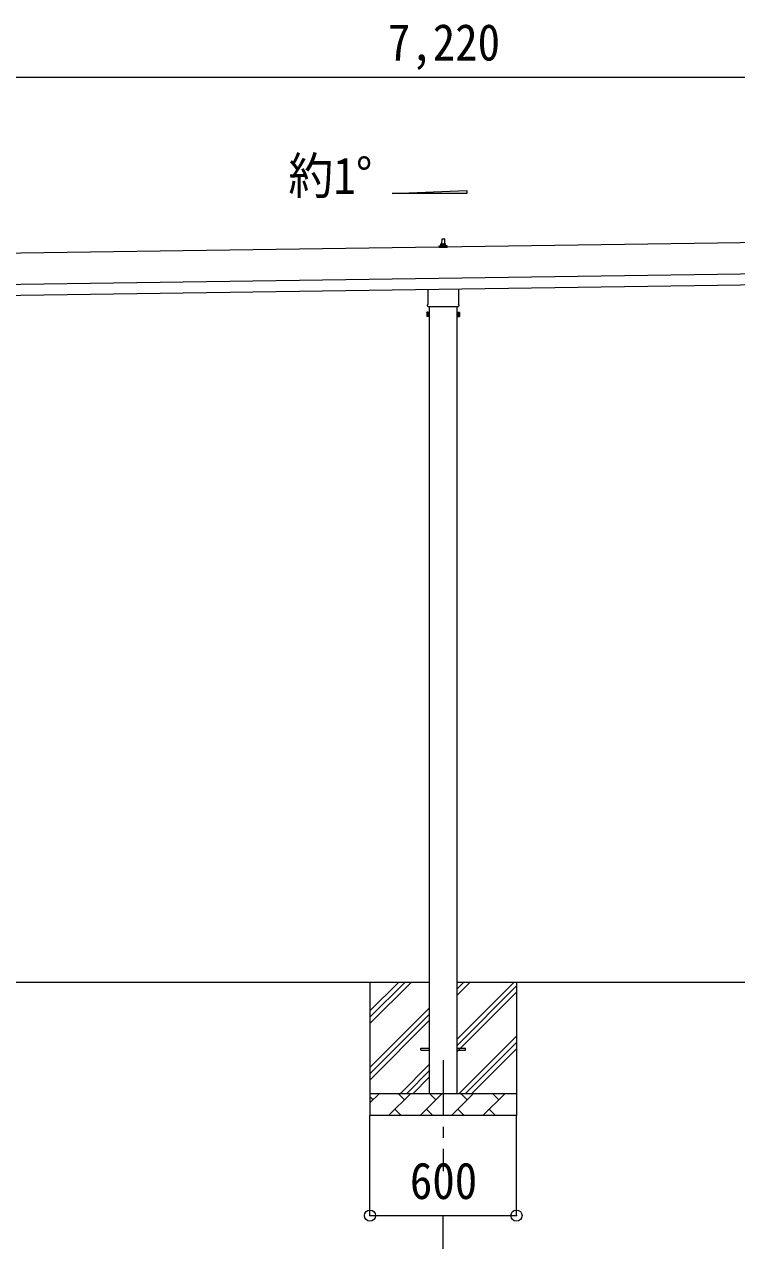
# Model space of a CAD drawing. Units: millimetres at full size, sheet at 1:50; details may follow other scales. Extents: x -14053 to 14053, y -9700 to 9700.
# Drawn here: x 721 to 3929, y -6364 to -885 of the extents above; entities that cross this region are included whole.
import ezdxf
from ezdxf.enums import TextEntityAlignment as Align

# ---------------------------------------------------------------- set-up
doc = ezdxf.new("R2010")
doc.units = ezdxf.units.MM
doc.header["$LTSCALE"] = 50
doc.header["$PDMODE"] = 32
doc.header["$PDSIZE"] = 50
doc.linetypes.add('CHAIN1', pattern=[8, 5, -1, 1, -1])
for name, color, linetype, lineweight in [('0-0_0', 7, 'Continuous', 9), ('0-1_Defpoints', 4, 'Continuous', 9), ('0-5_ELV2', 4, 'Continuous', 9), ('0-6_PARTS1', 6, 'Continuous', 9)]:
    doc.layers.add(name, color=color, linetype=linetype, lineweight=lineweight)
doc.styles.add('ＭＳ ゴシック', font='')
doc.styles.get('ＭＳ ゴシック').set_extended_font_data('MS Gothic')

msp = doc.modelspace()

# ---------------------------------------------------------------- linework, layer by layer
at = {"layer": '0-0_0'}
for p, q in [((2545.37, -5200.76), (-529.63, -5200.76)), ((2277.87, -5200.76), (2277.87, -5800.76)), ((2277.87, -5385.81), (2462.93, -5200.76)), ((2277.87, -5357.53), (2434.64, -5200.76)), ((2277.87, -5329.24), (2406.36, -5200.76)), ((2670.37, -5455.86), (2925.47, -5200.76)), ((2670.37, -5257.87), (2727.48, -5200.76)), ((2670.37, -5229.58), (2699.2, -5200.76)), ((5745.37, -5200.76), (2670.37, -5200.76)), ((2937.87, -5200.76), (2937.87, -5800.76)), ((2670.37, -5484.14), (2937.87, -5216.64)), ((2670.37, -5512.43), (2937.87, -5244.93)), ((2277.87, -5583.8), (2545.37, -5316.3)), ((2277.87, -5612.08), (2545.37, -5344.58)), ((2277.87, -5640.37), (2545.37, -5372.87)), ((2680.03, -5700.76), (2937.87, -5442.92)), ((2708.32, -5700.76), (2937.87, -5471.2)), ((2736.6, -5700.76), (2937.87, -5499.48)), ((2415.47, -5700.76), (2545.37, -5570.86)), ((2443.76, -5700.76), (2545.37, -5599.14)), ((2472.04, -5700.76), (2545.37, -5627.43)), ((2934.59, -5700.76), (2937.87, -5697.47)), ((2277.87, -5700.76), (2937.87, -5700.76)), ((2277.87, -5743.65), (2320.77, -5700.76)), ((2292.21, -5729.31), (2277.87, -5714.97)), ((2362.19, -5800.76), (2462.19, -5700.76)), ((2433.64, -5729.31), (2405.08, -5700.76)), ((2503.61, -5800.76), (2603.61, -5700.76)), ((2575.06, -5729.31), (2546.5, -5700.76)), ((2645.03, -5800.76), (2745.03, -5700.76)), ((2716.48, -5729.31), (2687.93, -5700.76)), ((2786.45, -5800.76), (2886.45, -5700.76)), ((2857.9, -5729.31), (2829.35, -5700.76)), ((2937.87, -5800.76), (2277.87, -5800.76)), ((2390.74, -5772.21), (2419.3, -5800.76)), ((2532.16, -5772.21), (2560.72, -5800.76)), ((2673.59, -5772.21), (2702.14, -5800.76)), ((2815.01, -5772.21), (2843.56, -5800.76))]:
    msp.add_line(p, q, dxfattribs=at)
at = {"layer": '0-1_Defpoints'}
for p, q in [((4450.11, -1862.31), (-969.85, -1939.74)), ((2601.87, -1875.78), (2602.6, -1852.26)), ((2603.6, -1851.28), (2612.15, -1851.28)), ((2613.15, -1852.26), (2613.87, -1875.78)), ((2589.62, -1891.28), (2589.62, -1883.57)), ((2626.12, -1891.28), (2589.62, -1891.28)), ((2590.01, -1882.78), (2625.74, -1882.78)), ((2590.39, -1882.6), (2597.11, -1880.97)), ((2597.49, -1880.78), (2618.26, -1880.78)), ((2597.87, -1880), (2597.87, -1875.78)), ((2598.87, -1875.78), (2616.87, -1875.78)), ((2617.87, -1880), (2617.87, -1875.78)), ((2625.36, -1882.6), (2618.64, -1880.97)), ((2626.12, -1891.28), (2626.12, -1883.57)), ((-967.85, -2079.73), (4452.11, -2002.3)), ((-967.13, -2129.72), (4452.82, -2052.29)), ((2539.57, -2145.27), (2539.57, -2079.63)), ((2676.17, -2077.67), (2676.17, -2145.27)), ((2533.87, -2183.54), (2534.63, -2182.23)), ((2533.87, -2183.54), (2533.87, -2200.54)), ((2540.87, -2187.14), (2534.63, -2187.14)), ((2537.87, -2154.04), (2537.87, -2148.54)), ((2675.81, -2157.54), (2539.94, -2157.54)), ((2545.37, -2157.54), (2545.37, -5700.76)), ((2670.37, -5700.76), (2670.37, -2157.54)), ((2674.87, -2187.14), (2681.12, -2187.14)), ((2677.87, -2148.54), (2677.87, -2154.04)), ((2681.87, -2183.54), (2681.12, -2182.23)), ((2681.87, -2183.54), (2681.87, -2200.54)), ((2533.87, -2200.54), (2534.63, -2201.86)), ((2540.87, -2196.95), (2534.63, -2196.95)), ((2540.87, -2201.86), (2534.63, -2201.86)), ((2543.37, -2201.24), (2540.87, -2201.24)), ((2672.37, -2201.24), (2674.87, -2201.24)), ((2674.87, -2196.95), (2681.12, -2196.95)), ((2674.87, -2201.86), (2681.12, -2201.86)), ((2681.87, -2200.54), (2681.12, -2201.86)), ((2507.87, -5496.26), (2545.37, -5496.26)), ((2507.87, -5505.26), (2507.87, -5496.26)), ((2507.87, -5505.26), (2545.37, -5505.26)), ((2670.37, -5496.26), (2707.87, -5496.26)), ((2670.37, -5505.26), (2707.87, -5505.26)), ((2707.87, -5505.26), (2707.87, -5496.26))]:
    msp.add_line(p, q, dxfattribs=at)
at = {"layer": '0-1_Defpoints', "color": 7, "linetype": 'CHAIN1'}
msp.add_line((2607.87, -5550.76), (2607.87, -6050.76), dxfattribs=at)
at = {"layer": '0-1_Defpoints'}
for points in [[(2540.87, -2201.86), (2540.87, -2182.23), (2534.63, -2182.23)], [(2540.87, -2201.24), (2540.87, -2182.84), (2543.37, -2182.84)], [(2674.87, -2201.24), (2674.87, -2182.84), (2672.37, -2182.84)], [(2674.87, -2201.86), (2674.87, -2182.23), (2681.12, -2182.23)]]:
    msp.add_lwpolyline(points, dxfattribs=at)
for points in [[(2543.37, -2202.54), (2543.37, -2181.54), (2545.37, -2181.54), (2545.37, -2202.54)], [(2672.37, -2202.54), (2672.37, -2181.54), (2670.37, -2181.54), (2670.37, -2202.54)]]:
    msp.add_lwpolyline(points, close=True, dxfattribs=at)
for centre, radius, start, end in [((2603.6, -1852.28), 1, 90, 178.60509), ((2612.15, -1852.28), 1, 1.39491, 90), ((2590.62, -1883.57), 1, 103.62699, 180), ((2596.87, -1880), 1, 283.62699, 0), ((2601.96, -1876.42), 4.13, 90, 171.17633), ((2598.87, -1876.78), 1, 90, 180), ((2611.21, -1875.78), 4.83, 133.60282, 180), ((2604.54, -1875.78), 4.83, 0, 46.39718), ((2613.79, -1876.42), 4.13, 8.82367, 90), ((2616.87, -1876.78), 1, 0, 90), ((2618.87, -1880), 1, 180, 256.37301), ((2625.12, -1883.57), 1, 0, 76.37301), ((2538.22, -2184.68), 4.34, 145.61575, 214.38425), ((2550.12, -2192.04), 16.24, 162.41205, 197.58795), ((2541.87, -2148.54), 4, 125.09963, 180), ((2541.87, -2154.04), 4, 180, 194.47751), ((2541.87, -2154.04), 4, 194.47751, 241.04498), ((2673.87, -2154.04), 4, 298.95502, 345.52249), ((2673.87, -2148.54), 4, 0, 54.90037), ((2673.87, -2154.04), 4, 345.52249, 0), ((2665.63, -2192.04), 16.24, 342.41205, 17.58795), ((2677.53, -2184.68), 4.34, 325.61575, 34.38425), ((2538.22, -2199.41), 4.34, 145.61575, 214.38425), ((2677.53, -2199.41), 4.34, 325.61575, 34.38425)]:
    msp.add_arc(centre, radius, start, end, dxfattribs=at)
at = {"layer": '0-5_ELV2'}
for p, q in [((2377.75, -1646.93), (2713.75, -1634.52)), ((2713.75, -1634.52), (2713.75, -1646.93)), ((2713.75, -1646.93), (2377.75, -1646.93))]:
    msp.add_line(p, q, dxfattribs=at)
at = {"layer": '0-6_PARTS1'}
for p, q in [((-1001.13, -1123.15), (6218.87, -1123.15)), ((2277.87, -6250.82), (2277.87, -5800.76)), ((2937.87, -6250.82), (2937.87, -5800.76)), ((2277.87, -6250.82), (2937.87, -6250.82)), ((2607.87, -6992.41), (2607.87, -6250.82))]:
    msp.add_line(p, q, dxfattribs=at)
for p in [(2277.87, -6250.82), (2937.87, -6250.82)]:
    msp.add_point(p, dxfattribs=at)

# ---------------------------------------------------------------- texts
at = {"layer": '0-5_ELV2', "color": 7, "style": 'ＭＳ ゴシック', "width": 0.9}
msp.add_text('約1°', height=165, dxfattribs=at).set_placement((1910.65, -1699.33), align=Align.BOTTOM_LEFT)
at = {"layer": '0-6_PARTS1', "color": 7, "style": 'ＭＳ ゴシック', "width": 0.9}
for s, p in [('7,220', (2358.87, -1098.15)), ('600', (2457.87, -6225.82))]:
    msp.add_text(s, height=165, dxfattribs=at).set_placement(p, align=Align.BOTTOM_LEFT)

doc.saveas('drawing.dxf')
